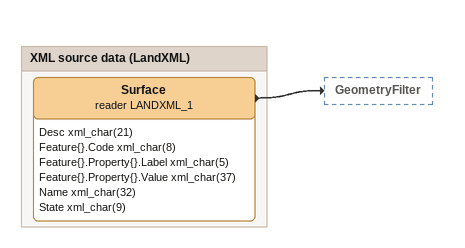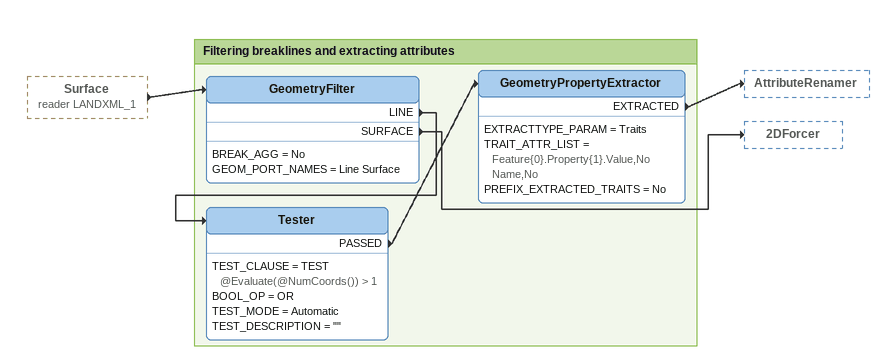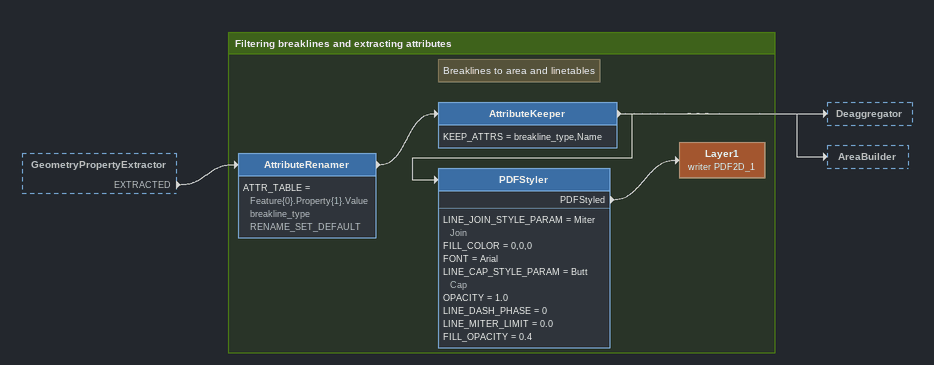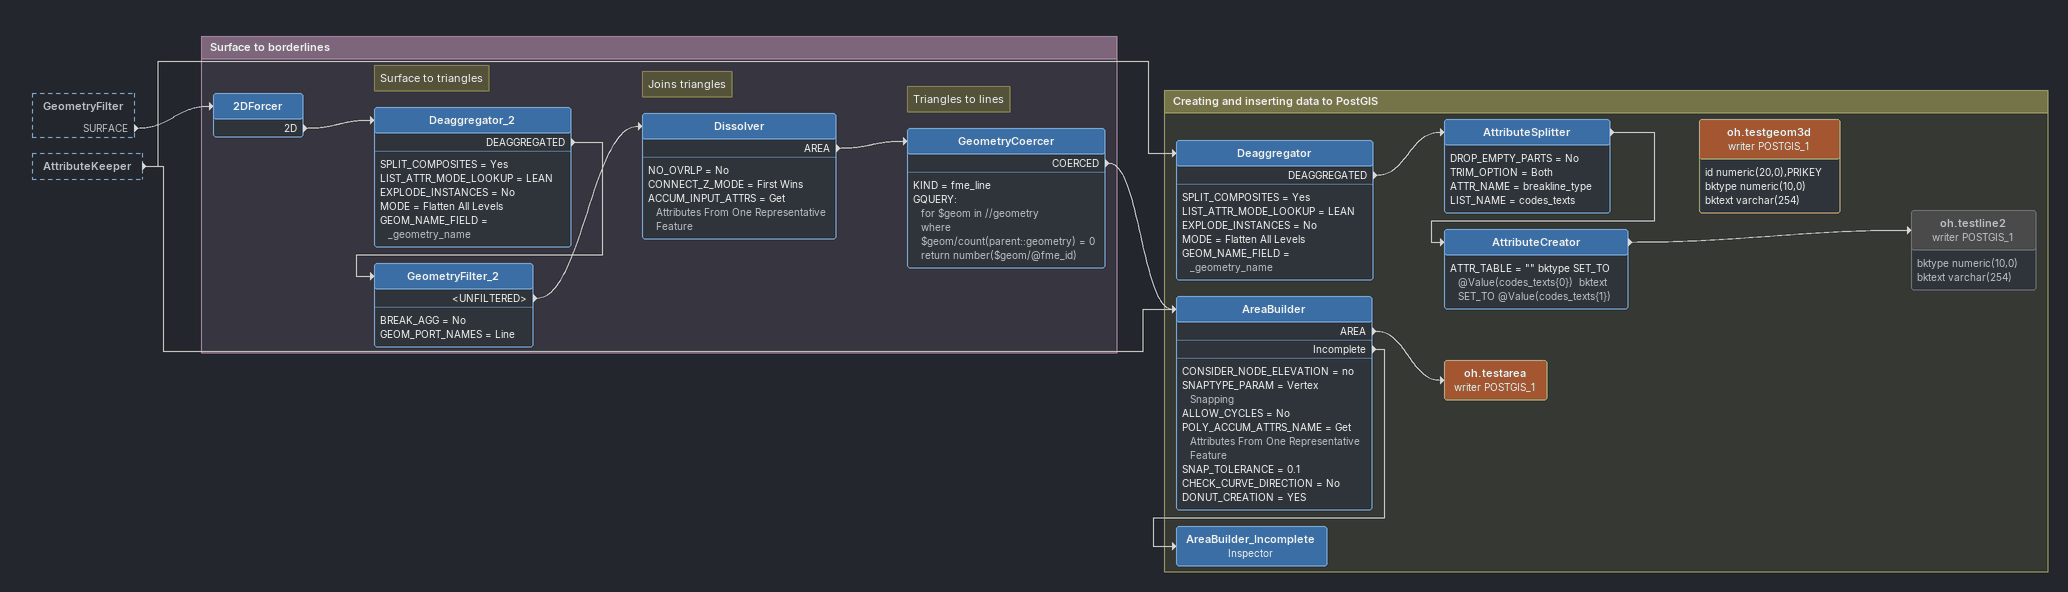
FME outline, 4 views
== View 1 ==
Bookmark: XML source data (LandXML)
Surface (reader LANDXML_1)
    attributes: Desc xml_char(21), Feature{}.Code xml_char(8), Feature{}.Property{}.Label xml_char(5), Feature{}.Property{}.Value xml_char(37), Name xml_char(32), State xml_char(9)
    -> GeometryFilter

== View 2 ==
Surface (reader LANDXML_1) [outside]
    -> GeometryFilter

Bookmark: Filtering breaklines and extracting attributes
GeometryFilter
    BREAK_AGG = No
    GEOM_PORT_NAMES = Line Surface
    LINE -> Tester
    SURFACE -> 2DForcer
Tester
    TEST_CLAUSE = TEST @Evaluate(@NumCoords()) > 1
    BOOL_OP = OR
    TEST_MODE = Automatic
    TEST_DESCRIPTION = ""
    PASSED -> GeometryPropertyExtractor
GeometryPropertyExtractor
    EXTRACTTYPE_PARAM = Traits
    TRAIT_ATTR_LIST = Feature{0}.Property{1}.Value,No Name,No
    PREFIX_EXTRACTED_TRAITS = No
    EXTRACTED -> AttributeRenamer

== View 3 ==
GeometryPropertyExtractor [outside]
    EXTRACTED -> AttributeRenamer

Bookmark: Filtering breaklines and extracting attributes
AttributeRenamer
    ATTR_TABLE = Feature{0}.Property{1}.Value breakline_type RENAME_SET_DEFAULT
    -> AttributeKeeper
Note: Breaklines to area and linetables
AttributeKeeper
    KEEP_ATTRS = breakline_type,Name
    -> PDFStyler
    -> Deaggregator
    -> AreaBuilder
PDFStyler
    LINE_JOIN_STYLE_PARAM = Miter Join
    FILL_COLOR = 0,0,0
    FONT = Arial
    LINE_CAP_STYLE_PARAM = Butt Cap
    OPACITY = 1.0
    LINE_DASH_PHASE = 0
    LINE_MITER_LIMIT = 0.0
    FILL_OPACITY = 0.4
    PDFStyled -> Layer1 (writer PDF2D_1)
Layer1 (writer PDF2D_1)

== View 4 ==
GeometryFilter [outside]
    SURFACE -> 2DForcer
AttributeKeeper [outside]
    -> Deaggregator
    -> AreaBuilder

Bookmark: Surface to borderlines
2DForcer
    2D -> Deaggregator_2
Note: Surface to triangles
Deaggregator_2
    SPLIT_COMPOSITES = Yes
    LIST_ATTR_MODE_LOOKUP = LEAN
    EXPLODE_INSTANCES = No
    MODE = Flatten All Levels
    GEOM_NAME_FIELD = _geometry_name
    DEAGGREGATED -> GeometryFilter_2
GeometryFilter_2
    BREAK_AGG = No
    GEOM_PORT_NAMES = Line
    <UNFILTERED> -> Dissolver
Note: Joins triangles
Dissolver
    NO_OVRLP = No
    CONNECT_Z_MODE = First Wins
    ACCUM_INPUT_ATTRS = Get Attributes From One Representative Feature
    AREA -> GeometryCoercer
Note: Triangles to lines
GeometryCoercer
    KIND = fme_line
    GQUERY:
      for $geom in //geometry
      where $geom/count(parent::geometry) = 0
      return number($geom/@fme_id)
    COERCED -> AreaBuilder

Bookmark: Creating and inserting data to PostGIS
Deaggregator
    SPLIT_COMPOSITES = Yes
    LIST_ATTR_MODE_LOOKUP = LEAN
    EXPLODE_INSTANCES = No
    MODE = Flatten All Levels
    GEOM_NAME_FIELD = _geometry_name
    DEAGGREGATED -> AttributeSplitter
AttributeSplitter
    DROP_EMPTY_PARTS = No
    TRIM_OPTION = Both
    ATTR_NAME = breakline_type
    LIST_NAME = codes_texts
    -> AttributeCreator
AttributeCreator
    ATTR_TABLE = "" bktype SET_TO @Value(codes_texts{0})  bktext SET_TO @Value(codes_texts{1})
    -> oh.testline2 (writer POSTGIS_1)
oh.testline2 (writer POSTGIS_1) [off]
    attributes: bktype numeric(10,0), bktext varchar(254)
AreaBuilder
    CONSIDER_NODE_ELEVATION = no
    SNAPTYPE_PARAM = Vertex Snapping
    ALLOW_CYCLES = No
    POLY_ACCUM_ATTRS_NAME = Get Attributes From One Representative Feature
    SNAP_TOLERANCE = 0.1
    CHECK_CURVE_DIRECTION = No
    DONUT_CREATION = YES
    AREA -> oh.testarea (writer POSTGIS_1)
    Incomplete -> AreaBuilder_Incomplete
oh.testarea (writer POSTGIS_1)
AreaBuilder_Incomplete: Inspector
oh.testgeom3d (writer POSTGIS_1)
    attributes: id numeric(20,0),PRIKEY, bktype numeric(10,0), bktext varchar(254)
